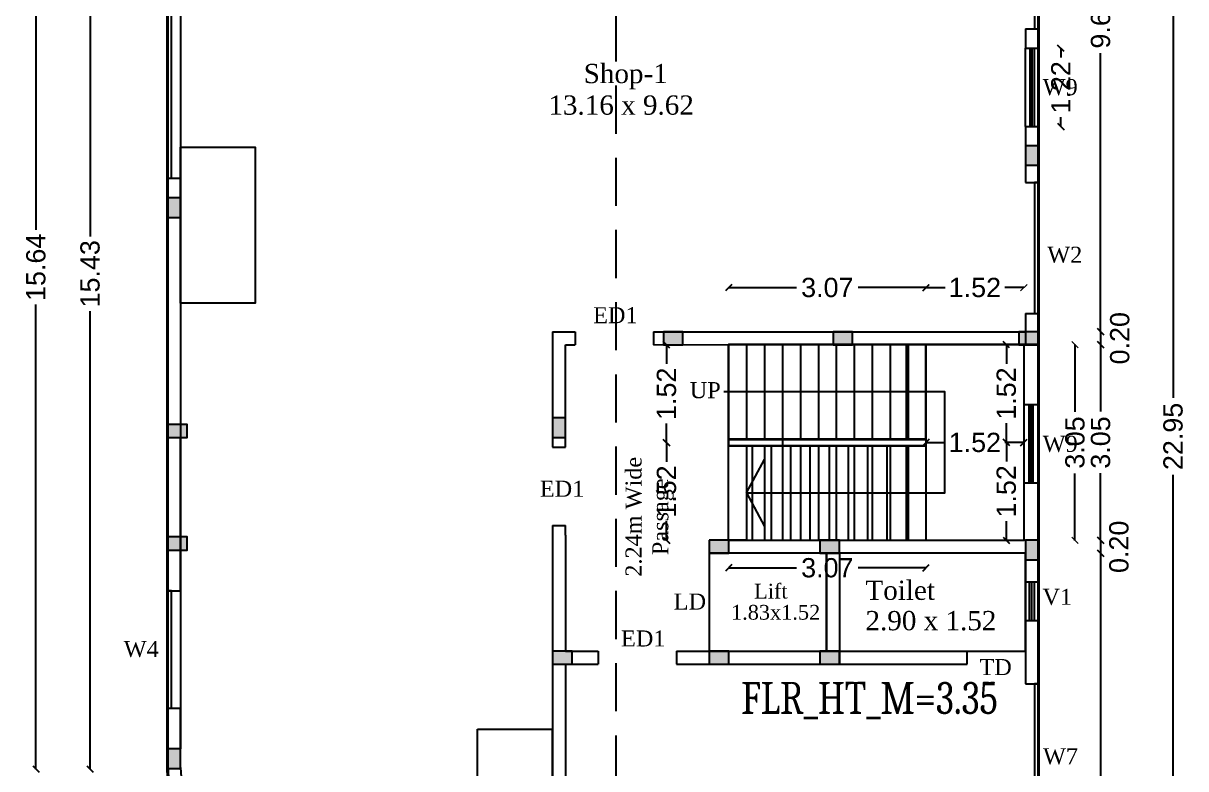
# Model space of a CAD drawing. Header units: metres. Extents: x -5144 to -5005, y 5368 to 5469.
# Drawn here: x -5118.97 to -5100.87, y 5402.79 to 5414.4 of the extents above; entities that cross this region are included whole.
import ezdxf

# ---------------------------------------------------------------- set-up
doc = ezdxf.new("R2010")
doc.units = ezdxf.units.M
doc.header["$MEASUREMENT"] = 0
doc.linetypes.add('DASHED2', pattern=[0.375, 0.25, -0.125])
doc.linetypes.add('HIDDEN', pattern=[0.375, 0.25, -0.125])
for name, color, linetype in [('BLK_1_FLR_0_BLT_UP_AREA', 13, 'Continuous'), ('BLK_1_FLR_0_EXIT_WIDTH_DOOR', 2, 'Continuous'), ('BLK_1_FLR_0_LIFT_1', 30, 'Continuous'), ('BLK_1_FLR_0_SP_WC', 233, 'Continuous'), ('BLK_1_FLR_0_STAIR_1', 1, 'Continuous'), ('BLK_1_FLR_0_STAIR_1_FLIGHT_1', 7, 'Continuous'), ('BLK_1_FLR_0_STAIR_1_FLIGHT_2', 7, 'Continuous'), ('BLK_1_FLR_0_WASH', 55, 'Continuous')]:
    doc.layers.add(name, color=color, linetype=linetype)
doc.layers.add('BLK_1_FLR_0_STAIR_1_LANDING_1', color=7, linetype='Continuous', lineweight=0)
doc.styles.add('simplex-0.8', font='Cambria.ttf', dxfattribs={"width": 0.8})
doc.styles.get("Standard").update_dxf_attribs({"font": 'arial.ttf'})
doc.styles.add('style5', font='times.ttf')
doc.dimstyles.get("Standard").update_dxf_attribs({"dimtxt": 0.3, "dimasz": 0.1, "dimexe": 0.18, "dimexo": 0.0625, "dimgap": 0.09, "dimtad": 0, "dimzin": 0, "dimdsep": 46, "dimtxsty": 'Standard', "dimblk": 'OBLIQUE', "dimcen": 0.09, "dimse1": 1, "dimse2": 1, "dimclrt": 256, "dimadec": 0, "dimazin": 0, "dimtfac": 1, "dimtix": 1, "dimtofl": 0, "dimtmove": 1, "dimatfit": 3, "dimfxl": 0, "dimtolj": 1, "dimtzin": 0, "dimarcsym": 0})

# ---------------------------------------------------------------- blocks, each defined once
blk = doc.blocks.new('_OBLIQUE')
at = {"color": 0, "linetype": 'ByBlock'}
blk.add_line((-0.5, -0.5), (0.5, 0.5), dxfattribs=at)
blk = doc.blocks.new('*D11')
at = {"layer": 'BLK_1_FLR_0_STAIR_1_FLIGHT_1', "color": 0, "lineweight": -2}
for p, q in [((-5107.985, 5410.284), (-5106.928, 5410.284)), ((-5104.912, 5410.284), (-5105.969, 5410.284))]:
    blk.add_line(p, q, dxfattribs=at)
at = {"layer": 'Defpoints', "color": 0}
for p in [(-5104.912, 5410.284), (-5107.985, 5409.1), (-5104.912, 5409.1)]:
    blk.add_point(p, dxfattribs=at)
at = {"layer": 'BLK_1_FLR_0_STAIR_1_FLIGHT_1', "color": 0, "lineweight": -2, "xscale": 0.1, "yscale": 0.1, "zscale": 0.1, "rotation": 180}
blk.add_blockref('_OBLIQUE', (-5107.985, 5410.284), dxfattribs=at)
at = {"layer": 'BLK_1_FLR_0_STAIR_1_FLIGHT_1', "color": 0, "lineweight": -2, "xscale": 0.1, "yscale": 0.1, "zscale": 0.1}
blk.add_blockref('_OBLIQUE', (-5104.912, 5410.284), dxfattribs=at)
at = {"layer": 'BLK_1_FLR_0_STAIR_1_FLIGHT_1', "color": 1, "insert": (-5106.448, 5410.284), "char_height": 0.3, "attachment_point": 5}
blk.add_mtext('\\A1;3.07', dxfattribs=at)
blk = doc.blocks.new('*D12')
at = {"layer": 'BLK_1_FLR_0_STAIR_1_FLIGHT_2', "color": 0, "lineweight": -2}
for p, q in [((-5107.985, 5405.917), (-5106.928, 5405.917)), ((-5104.912, 5405.917), (-5105.969, 5405.917))]:
    blk.add_line(p, q, dxfattribs=at)
at = {"layer": 'Defpoints', "color": 0}
for p in [(-5107.985, 5406.909), (-5104.912, 5406.909), (-5104.912, 5405.917)]:
    blk.add_point(p, dxfattribs=at)
at = {"layer": 'BLK_1_FLR_0_STAIR_1_FLIGHT_2', "color": 0, "lineweight": -2, "xscale": 0.1, "yscale": 0.1, "zscale": 0.1, "rotation": 180}
blk.add_blockref('_OBLIQUE', (-5107.985, 5405.917), dxfattribs=at)
at = {"layer": 'BLK_1_FLR_0_STAIR_1_FLIGHT_2', "color": 0, "lineweight": -2, "xscale": 0.1, "yscale": 0.1, "zscale": 0.1}
blk.add_blockref('_OBLIQUE', (-5104.912, 5405.917), dxfattribs=at)
at = {"layer": 'BLK_1_FLR_0_STAIR_1_FLIGHT_2', "color": 1, "insert": (-5106.448, 5405.917), "char_height": 0.3, "attachment_point": 5}
blk.add_mtext('\\A1;3.07', dxfattribs=at)
blk = doc.blocks.new('*D15')
at = {"layer": 'BLK_1_FLR_0_STAIR_1_FLIGHT_1', "color": 0, "lineweight": -2}
for p, q in [((-5108.952, 5409.392), (-5108.952, 5409.094)), ((-5108.952, 5407.868), (-5108.952, 5408.166))]:
    blk.add_line(p, q, dxfattribs=at)
at = {"layer": 'Defpoints', "color": 0}
for p in [(-5108.952, 5409.392), (-5107.985, 5409.392), (-5107.985, 5407.868)]:
    blk.add_point(p, dxfattribs=at)
at = {"layer": 'BLK_1_FLR_0_STAIR_1_FLIGHT_1', "color": 0, "lineweight": -2, "xscale": 0.1, "yscale": 0.1, "zscale": 0.1}
for p, rotation in [((-5108.952, 5409.392), 90), ((-5108.952, 5407.868), 270)]:
    blk.add_blockref('_OBLIQUE', p, dxfattribs=dict(at, rotation=rotation))
at = {"layer": 'BLK_1_FLR_0_STAIR_1_FLIGHT_1', "color": 2, "insert": (-5108.952, 5408.63), "char_height": 0.3, "attachment_point": 5, "rotation": 90}
blk.add_mtext('\\A1;1.52', dxfattribs=at)
blk = doc.blocks.new('*D16')
at = {"layer": 'BLK_1_FLR_0_STAIR_1_FLIGHT_2', "color": 0, "lineweight": -2}
for p, q in [((-5108.952, 5407.868), (-5108.952, 5407.57)), ((-5108.952, 5406.344), (-5108.952, 5406.642))]:
    blk.add_line(p, q, dxfattribs=at)
at = {"layer": 'Defpoints', "color": 0}
for p in [(-5107.985, 5407.868), (-5108.952, 5406.344), (-5107.706, 5406.344)]:
    blk.add_point(p, dxfattribs=at)
at = {"layer": 'BLK_1_FLR_0_STAIR_1_FLIGHT_2', "color": 0, "lineweight": -2, "xscale": 0.1, "yscale": 0.1, "zscale": 0.1}
for p, rotation in [((-5108.952, 5407.868), 90), ((-5108.952, 5406.344), 270)]:
    blk.add_blockref('_OBLIQUE', p, dxfattribs=dict(at, rotation=rotation))
at = {"layer": 'BLK_1_FLR_0_STAIR_1_FLIGHT_2', "color": 2, "insert": (-5108.952, 5407.106), "char_height": 0.3, "attachment_point": 5, "rotation": 90}
blk.add_mtext('\\A1;1.52', dxfattribs=at)
blk = doc.blocks.new('*D19')
at = {"layer": 'BLK_1_FLR_0_STAIR_1_LANDING_1', "color": 0, "lineweight": -2}
for p, q in [((-5102.591, 5409.395), (-5102.591, 5408.35)), ((-5102.591, 5406.344), (-5102.591, 5407.389))]:
    blk.add_line(p, q, dxfattribs=at)
at = {"layer": 'Defpoints', "color": 0}
for p in [(-5104.239, 5409.395), (-5103.526, 5406.344), (-5102.591, 5406.344)]:
    blk.add_point(p, dxfattribs=at)
at = {"layer": 'BLK_1_FLR_0_STAIR_1_LANDING_1', "color": 0, "lineweight": -2, "xscale": 0.1, "yscale": 0.1, "zscale": 0.1}
for p, rotation in [((-5102.591, 5409.395), 90), ((-5102.591, 5406.344), 270)]:
    blk.add_blockref('_OBLIQUE', p, dxfattribs=dict(at, rotation=rotation))
at = {"layer": 'BLK_1_FLR_0_STAIR_1_LANDING_1', "color": 1, "insert": (-5102.591, 5407.87), "char_height": 0.3, "attachment_point": 5, "rotation": 90}
blk.add_mtext('\\A1;3.05', dxfattribs=at)
blk = doc.blocks.new('*D21')
at = {"layer": 'BLK_1_FLR_0_STAIR_1_LANDING_1', "color": 0, "lineweight": -2}
for p, q in [((-5104.912, 5410.284), (-5104.614, 5410.284)), ((-5103.388, 5410.284), (-5103.686, 5410.284))]:
    blk.add_line(p, q, dxfattribs=at)
at = {"layer": 'Defpoints', "color": 0}
for p in [(-5103.388, 5410.284), (-5104.912, 5409.392), (-5103.388, 5409.392)]:
    blk.add_point(p, dxfattribs=at)
at = {"layer": 'BLK_1_FLR_0_STAIR_1_LANDING_1', "color": 0, "lineweight": -2, "xscale": 0.1, "yscale": 0.1, "zscale": 0.1, "rotation": 180}
blk.add_blockref('_OBLIQUE', (-5104.912, 5410.284), dxfattribs=at)
at = {"layer": 'BLK_1_FLR_0_STAIR_1_LANDING_1', "color": 0, "lineweight": -2, "xscale": 0.1, "yscale": 0.1, "zscale": 0.1}
blk.add_blockref('_OBLIQUE', (-5103.388, 5410.284), dxfattribs=at)
at = {"layer": 'BLK_1_FLR_0_STAIR_1_LANDING_1', "color": 2, "insert": (-5104.15, 5410.284), "char_height": 0.3, "attachment_point": 5}
blk.add_mtext('\\A1;1.52', dxfattribs=at)
blk = doc.blocks.new('*D76')
at = {"color": 0, "lineweight": -2}
for p, q in [((-5103.66, 5409.395), (-5103.66, 5409.097)), ((-5103.66, 5407.871), (-5103.66, 5408.169))]:
    blk.add_line(p, q, dxfattribs=at)
at = {"layer": 'Defpoints', "color": 0}
for p in [(-5104.886, 5409.395), (-5104.886, 5407.871), (-5103.66, 5407.871)]:
    blk.add_point(p, dxfattribs=at)
at = {"color": 0, "lineweight": -2, "xscale": 0.1, "yscale": 0.1, "zscale": 0.1}
for p, rotation in [((-5103.66, 5409.395), 90), ((-5103.66, 5407.871), 270)]:
    blk.add_blockref('_OBLIQUE', p, dxfattribs=dict(at, rotation=rotation))
at = {"insert": (-5103.66, 5408.633), "char_height": 0.3, "attachment_point": 5, "rotation": 90}
blk.add_mtext('\\A1;1.52', dxfattribs=at)
blk = doc.blocks.new('*D77')
at = {"color": 0, "lineweight": -2}
for p, q in [((-5103.66, 5407.871), (-5103.66, 5407.573)), ((-5103.66, 5406.347), (-5103.66, 5406.645))]:
    blk.add_line(p, q, dxfattribs=at)
at = {"layer": 'Defpoints', "color": 0}
for p in [(-5104.886, 5407.871), (-5104.886, 5406.347), (-5103.66, 5406.347)]:
    blk.add_point(p, dxfattribs=at)
at = {"color": 0, "lineweight": -2, "xscale": 0.1, "yscale": 0.1, "zscale": 0.1}
for p, rotation in [((-5103.66, 5407.871), 90), ((-5103.66, 5406.347), 270)]:
    blk.add_blockref('_OBLIQUE', p, dxfattribs=dict(at, rotation=rotation))
at = {"insert": (-5103.66, 5407.109), "char_height": 0.3, "attachment_point": 5, "rotation": 90}
blk.add_mtext('\\A1;1.52', dxfattribs=at)
blk = doc.blocks.new('*D78')
at = {"color": 0, "lineweight": -2}
for p, q in [((-5104.912, 5407.87), (-5104.614, 5407.87)), ((-5103.388, 5407.87), (-5103.686, 5407.87))]:
    blk.add_line(p, q, dxfattribs=at)
at = {"layer": 'Defpoints', "color": 0}
for p in [(-5104.912, 5408.095), (-5103.388, 5408.095), (-5103.388, 5407.87)]:
    blk.add_point(p, dxfattribs=at)
at = {"color": 0, "lineweight": -2, "xscale": 0.1, "yscale": 0.1, "zscale": 0.1, "rotation": 180}
blk.add_blockref('_OBLIQUE', (-5104.912, 5407.87), dxfattribs=at)
at = {"color": 0, "lineweight": -2, "xscale": 0.1, "yscale": 0.1, "zscale": 0.1}
blk.add_blockref('_OBLIQUE', (-5103.388, 5407.87), dxfattribs=at)
at = {"insert": (-5104.15, 5407.87), "char_height": 0.3, "attachment_point": 5}
blk.add_mtext('\\A1;1.52', dxfattribs=at)
blk = doc.blocks.new('*D159')
at = {"color": 0, "lineweight": -2}
for p, q in [((-5117.929, 5418.216), (-5117.929, 5411.081)), ((-5117.929, 5402.782), (-5117.929, 5409.917))]:
    blk.add_line(p, q, dxfattribs=at)
at = {"layer": 'Defpoints', "color": 0}
for p in [(-5116.723, 5418.216), (-5117.929, 5402.782), (-5116.723, 5402.782)]:
    blk.add_point(p, dxfattribs=at)
at = {"color": 0, "lineweight": -2, "xscale": 0.1, "yscale": 0.1, "zscale": 0.1}
for p, rotation in [((-5117.929, 5418.216), 90), ((-5117.929, 5402.782), 270)]:
    blk.add_blockref('_OBLIQUE', p, dxfattribs=dict(at, rotation=rotation))
at = {"insert": (-5117.929, 5410.499), "char_height": 0.3, "attachment_point": 5, "rotation": 90}
blk.add_mtext('\\A1;15.43', dxfattribs=at)
blk = doc.blocks.new('*D160')
at = {"color": 0, "lineweight": -2}
for p, q in [((-5118.773, 5418.419), (-5118.773, 5411.182)), ((-5118.773, 5402.782), (-5118.773, 5410.019))]:
    blk.add_line(p, q, dxfattribs=at)
at = {"layer": 'Defpoints', "color": 0}
for p in [(-5118.773, 5418.419), (-5116.723, 5418.419), (-5116.723, 5402.782)]:
    blk.add_point(p, dxfattribs=at)
at = {"color": 0, "lineweight": -2, "xscale": 0.1, "yscale": 0.1, "zscale": 0.1}
for p, rotation in [((-5118.773, 5418.419), 90), ((-5118.773, 5402.782), 270)]:
    blk.add_blockref('_OBLIQUE', p, dxfattribs=dict(at, rotation=rotation))
at = {"insert": (-5118.773, 5410.6), "char_height": 0.3, "attachment_point": 5, "rotation": 90}
blk.add_mtext('\\A1;15.64', dxfattribs=at)
blk = doc.blocks.new('*D169')
at = {"color": 0, "lineweight": -2}
for p, q in [((-5102.192, 5419.235), (-5102.192, 5414.895)), ((-5102.192, 5409.597), (-5102.192, 5413.937))]:
    blk.add_line(p, q, dxfattribs=at)
at = {"layer": 'Defpoints', "color": 0}
for p in [(-5103.159, 5419.235), (-5104.653, 5409.597), (-5102.192, 5409.597)]:
    blk.add_point(p, dxfattribs=at)
at = {"color": 0, "lineweight": -2, "xscale": 0.1, "yscale": 0.1, "zscale": 0.1}
for p, rotation in [((-5102.192, 5419.235), 90), ((-5102.192, 5409.597), 270)]:
    blk.add_blockref('_OBLIQUE', p, dxfattribs=dict(at, rotation=rotation))
at = {"insert": (-5102.192, 5414.416), "char_height": 0.3, "attachment_point": 5, "rotation": 90}
blk.add_mtext('\\A1;9.64', dxfattribs=at)
blk = doc.blocks.new('*D170')
at = {"color": 0, "lineweight": -2}
blk.add_line((-5102.192, 5409.597), (-5102.192, 5409.394), dxfattribs=at)
at = {"layer": 'Defpoints', "color": 0}
for p in [(-5104.653, 5409.597), (-5104.607, 5409.394), (-5102.192, 5409.394)]:
    blk.add_point(p, dxfattribs=at)
at = {"color": 0, "lineweight": -2, "xscale": 0.1, "yscale": 0.1, "zscale": 0.1}
for p, rotation in [((-5102.192, 5409.597), 90), ((-5102.192, 5409.394), 270)]:
    blk.add_blockref('_OBLIQUE', p, dxfattribs=dict(at, rotation=rotation))
at = {"insert": (-5101.893, 5409.495), "char_height": 0.3, "attachment_point": 5, "rotation": 90}
blk.add_mtext('\\A1;0.20', dxfattribs=at)
blk = doc.blocks.new('*D171')
at = {"color": 0, "lineweight": -2}
for p, q in [((-5102.192, 5409.394), (-5102.192, 5408.351)), ((-5102.192, 5406.347), (-5102.192, 5407.39))]:
    blk.add_line(p, q, dxfattribs=at)
at = {"layer": 'Defpoints', "color": 0}
for p in [(-5104.607, 5409.394), (-5104.018, 5406.347), (-5102.192, 5406.347)]:
    blk.add_point(p, dxfattribs=at)
at = {"color": 0, "lineweight": -2, "xscale": 0.1, "yscale": 0.1, "zscale": 0.1}
for p, rotation in [((-5102.192, 5409.394), 90), ((-5102.192, 5406.347), 270)]:
    blk.add_blockref('_OBLIQUE', p, dxfattribs=dict(at, rotation=rotation))
at = {"insert": (-5102.192, 5407.87), "char_height": 0.3, "attachment_point": 5, "rotation": 90}
blk.add_mtext('\\A1;3.05', dxfattribs=at)
blk = doc.blocks.new('*D172')
at = {"color": 0, "lineweight": -2}
blk.add_line((-5102.192, 5406.347), (-5102.192, 5406.144), dxfattribs=at)
at = {"layer": 'Defpoints', "color": 0}
for p in [(-5104.018, 5406.347), (-5103.933, 5406.144), (-5102.192, 5406.144)]:
    blk.add_point(p, dxfattribs=at)
at = {"color": 0, "lineweight": -2, "xscale": 0.1, "yscale": 0.1, "zscale": 0.1}
for p, rotation in [((-5102.192, 5406.347), 90), ((-5102.192, 5406.144), 270)]:
    blk.add_blockref('_OBLIQUE', p, dxfattribs=dict(at, rotation=rotation))
at = {"insert": (-5101.906, 5406.245), "char_height": 0.3, "attachment_point": 5, "rotation": 90}
blk.add_mtext('\\A1;0.20', dxfattribs=at)
blk = doc.blocks.new('*D153')
at = {"color": 0, "lineweight": -2}
for p, q in [((-5102.192, 5406.144), (-5102.192, 5401.9)), ((-5102.192, 5396.696), (-5102.192, 5400.939))]:
    blk.add_line(p, q, dxfattribs=at)
at = {"layer": 'Defpoints', "color": 0}
for p in [(-5103.362, 5406.144), (-5103.464, 5396.696), (-5102.192, 5396.696)]:
    blk.add_point(p, dxfattribs=at)
at = {"color": 0, "lineweight": -2, "xscale": 0.1, "yscale": 0.1, "zscale": 0.1}
for p, rotation in [((-5102.192, 5406.144), 90), ((-5102.192, 5396.696), 270)]:
    blk.add_blockref('_OBLIQUE', p, dxfattribs=dict(at, rotation=rotation))
at = {"insert": (-5102.192, 5401.42), "char_height": 0.3, "attachment_point": 5, "rotation": 90}
blk.add_mtext('\\A1;9.45', dxfattribs=at)
blk = doc.blocks.new('*D155')
at = {"color": 0, "lineweight": -2}
for p, q in [((-5101.063, 5419.438), (-5101.063, 5408.565)), ((-5101.063, 5396.493), (-5101.063, 5407.365))]:
    blk.add_line(p, q, dxfattribs=at)
at = {"layer": 'Defpoints', "color": 0}
for p in [(-5103.159, 5419.438), (-5101.063, 5419.438), (-5103.435, 5396.493)]:
    blk.add_point(p, dxfattribs=at)
at = {"color": 0, "lineweight": -2, "xscale": 0.1, "yscale": 0.1, "zscale": 0.1}
for p, rotation in [((-5101.063, 5419.438), 90), ((-5101.063, 5396.493), 270)]:
    blk.add_blockref('_OBLIQUE', p, dxfattribs=dict(at, rotation=rotation))
at = {"insert": (-5101.063, 5407.965), "char_height": 0.3, "attachment_point": 5, "rotation": 90}
blk.add_mtext('\\A1;22.95', dxfattribs=at)
blk = doc.blocks.new('*D194')
at = {"layer": 'BLK_1_FLR_0_EXIT_WIDTH_DOOR', "color": 0, "lineweight": -2, "ltscale": 0.1}
for p, q in [((-5102.812, 5414.013), (-5102.812, 5413.868)), ((-5102.812, 5412.794), (-5102.812, 5412.94))]:
    blk.add_line(p, q, dxfattribs=at)
at = {"layer": 'Defpoints', "color": 0, "ltscale": 0.1}
for p in [(-5103.159, 5414.013), (-5103.159, 5412.794), (-5102.812, 5412.794)]:
    blk.add_point(p, dxfattribs=at)
at = {"layer": 'BLK_1_FLR_0_EXIT_WIDTH_DOOR', "color": 0, "lineweight": -2, "ltscale": 0.1, "xscale": 0.1, "yscale": 0.1, "zscale": 0.1}
for p, rotation in [((-5102.812, 5414.013), 90), ((-5102.812, 5412.794), 270)]:
    blk.add_blockref('_OBLIQUE', p, dxfattribs=dict(at, rotation=rotation))
at = {"layer": 'BLK_1_FLR_0_EXIT_WIDTH_DOOR', "ltscale": 0.1, "insert": (-5102.812, 5413.404), "char_height": 0.3, "attachment_point": 5, "rotation": 90}
blk.add_mtext('\\A1;1.22', dxfattribs=at)

msp = doc.modelspace()

# ---------------------------------------------------------------- hatches: boundary and pattern name
at = {"linetype": 'Continuous'}
h = msp.add_hatch(color=256, dxfattribs=at)
h.dxf.hatch_style = 1
h.paths.add_polyline_path([(-5103.261, 5412.494), (-5103.362, 5412.494), (-5103.362, 5412.189), (-5103.242, 5412.189)])
h.paths.add_polyline_path([(-5103.159, 5412.494), (-5103.261, 5412.494), (-5103.242, 5412.189), (-5103.159, 5412.189)])
h = msp.add_hatch(color=256, dxfattribs=at)
h.dxf.hatch_style = 1
h.paths.add_polyline_path([(-5116.622, 5411.682), (-5116.723, 5411.682), (-5116.723, 5411.377), (-5116.603, 5411.377)])
h.paths.add_polyline_path([(-5116.519, 5411.682), (-5116.622, 5411.682), (-5116.603, 5411.377), (-5116.519, 5411.377)])
h = msp.add_hatch(color=256, dxfattribs=at)
h.dxf.hatch_style = 1
h.paths.add_polyline_path([(-5108.696, 5409.496), (-5108.696, 5409.597), (-5109.001, 5409.597), (-5109.001, 5409.477)])
h.paths.add_polyline_path([(-5108.696, 5409.394), (-5108.696, 5409.496), (-5109.001, 5409.477), (-5109.001, 5409.394)])
h = msp.add_hatch(color=256, dxfattribs=at)
h.dxf.hatch_style = 1
h.paths.add_polyline_path([(-5106.055, 5409.496), (-5106.055, 5409.597), (-5106.359, 5409.597), (-5106.359, 5409.477)])
h.paths.add_polyline_path([(-5106.055, 5409.394), (-5106.055, 5409.496), (-5106.359, 5409.477), (-5106.359, 5409.394)])
h = msp.add_hatch(color=256, dxfattribs=at)
h.dxf.hatch_style = 1
h.paths.add_polyline_path([(-5103.159, 5409.496), (-5103.159, 5409.597), (-5103.464, 5409.597), (-5103.464, 5409.477)])
h.paths.add_polyline_path([(-5103.159, 5409.394), (-5103.159, 5409.496), (-5103.464, 5409.477), (-5103.464, 5409.394)])
h = msp.add_hatch(color=256, dxfattribs=at)
h.dxf.hatch_style = 1
h.paths.add_polyline_path([(-5110.627, 5408.253), (-5110.728, 5408.253), (-5110.728, 5407.948), (-5110.608, 5407.948)])
h.paths.add_polyline_path([(-5110.525, 5408.253), (-5110.627, 5408.253), (-5110.608, 5407.948), (-5110.525, 5407.948)])
h = msp.add_hatch(color=256, dxfattribs=at)
h.dxf.hatch_style = 1
h.paths.add_polyline_path([(-5116.418, 5408.05), (-5116.418, 5408.151), (-5116.723, 5408.151), (-5116.723, 5408.031)])
h.paths.add_polyline_path([(-5116.418, 5407.948), (-5116.418, 5408.05), (-5116.723, 5408.031), (-5116.723, 5407.948)])
h = msp.add_hatch(color=256, dxfattribs=at)
h.dxf.hatch_style = 1
h.paths.add_polyline_path([(-5116.418, 5406.298), (-5116.418, 5406.399), (-5116.723, 5406.399), (-5116.723, 5406.279)])
h.paths.add_polyline_path([(-5116.418, 5406.195), (-5116.418, 5406.298), (-5116.723, 5406.279), (-5116.723, 5406.195)])
h = msp.add_hatch(color=256, dxfattribs=at)
h.dxf.hatch_style = 1
h.paths.add_polyline_path([(-5107.984, 5406.246), (-5107.984, 5406.347), (-5108.289, 5406.347), (-5108.289, 5406.227)])
h.paths.add_polyline_path([(-5107.984, 5406.144), (-5107.984, 5406.246), (-5108.289, 5406.227), (-5108.289, 5406.144)])
h = msp.add_hatch(color=256, dxfattribs=at)
h.dxf.hatch_style = 1
h.paths.add_polyline_path([(-5106.258, 5406.246), (-5106.258, 5406.347), (-5106.563, 5406.347), (-5106.563, 5406.227)])
h.paths.add_polyline_path([(-5106.258, 5406.144), (-5106.258, 5406.246), (-5106.563, 5406.227), (-5106.563, 5406.144)])
h = msp.add_hatch(color=256, dxfattribs=at)
h.dxf.hatch_style = 1
h.paths.add_polyline_path([(-5103.261, 5406.347), (-5103.362, 5406.347), (-5103.362, 5406.042), (-5103.242, 5406.042)])
h.paths.add_polyline_path([(-5103.159, 5406.347), (-5103.261, 5406.347), (-5103.242, 5406.042), (-5103.159, 5406.042)])
h = msp.add_hatch(color=256, dxfattribs=at)
h.dxf.hatch_style = 1
h.paths.add_polyline_path([(-5110.728, 5404.62), (-5110.728, 5404.417), (-5110.423, 5404.417), (-5110.423, 5404.62)])
h = msp.add_hatch(color=256, dxfattribs=at)
h.dxf.hatch_style = 1
h.paths.add_polyline_path([(-5107.984, 5404.519), (-5107.984, 5404.62), (-5108.289, 5404.62), (-5108.289, 5404.5)])
h.paths.add_polyline_path([(-5107.984, 5404.416), (-5107.984, 5404.519), (-5108.289, 5404.5), (-5108.289, 5404.416)])
h = msp.add_hatch(color=256, dxfattribs=at)
h.dxf.hatch_style = 1
h.paths.add_polyline_path([(-5106.258, 5404.519), (-5106.258, 5404.62), (-5106.563, 5404.62), (-5106.563, 5404.5)])
h.paths.add_polyline_path([(-5106.258, 5404.416), (-5106.258, 5404.519), (-5106.563, 5404.5), (-5106.563, 5404.416)])
h = msp.add_hatch(color=256, dxfattribs=at)
h.dxf.hatch_style = 1
h.paths.add_polyline_path([(-5116.62, 5402.792), (-5116.519, 5402.792), (-5116.519, 5403.097), (-5116.639, 5403.097)])
h.paths.add_polyline_path([(-5116.723, 5402.792), (-5116.62, 5402.792), (-5116.639, 5403.097), (-5116.723, 5403.097)])

# ---------------------------------------------------------------- linework, layer by layer
for p, q in [((-5116.519, 5418.216), (-5116.519, 5403.097)), ((-5103.362, 5414.314), (-5103.362, 5414.013)), ((-5103.362, 5414.314), (-5103.159, 5414.314)), ((-5103.159, 5414.314), (-5103.159, 5414.013)), ((-5103.362, 5414.013), (-5103.159, 5414.013)), ((-5103.362, 5412.794), (-5103.362, 5414.013)), ((-5103.293, 5414.013), (-5103.293, 5412.794)), ((-5103.261, 5414.013), (-5103.261, 5412.794)), ((-5103.228, 5414.013), (-5103.228, 5412.794)), ((-5103.362, 5412.794), (-5103.362, 5411.919)), ((-5103.362, 5412.794), (-5103.159, 5412.794)), ((-5103.159, 5412.794), (-5103.159, 5411.919)), ((-5116.723, 5411.987), (-5116.723, 5407.973)), ((-5116.723, 5411.987), (-5116.519, 5411.987)), ((-5116.519, 5411.987), (-5116.519, 5409.597)), ((-5103.362, 5411.919), (-5103.159, 5411.919)), ((-5103.362, 5409.881), (-5103.362, 5409.394)), ((-5103.362, 5409.881), (-5103.159, 5409.881)), ((-5103.159, 5409.881), (-5103.159, 5409.394)), ((-5110.728, 5409.597), (-5110.728, 5407.796)), ((-5110.728, 5409.597), (-5110.373, 5409.597)), ((-5110.373, 5409.597), (-5110.373, 5409.394)), ((-5109.153, 5409.597), (-5103.362, 5409.597)), ((-5109.153, 5409.597), (-5109.153, 5409.394)), ((-5116.519, 5409.394), (-5116.519, 5408.177)), ((-5110.525, 5407.796), (-5110.525, 5409.394)), ((-5110.525, 5409.394), (-5110.373, 5409.394)), ((-5103.184, 5409.395), (-5107.985, 5409.395)), ((-5107.985, 5409.395), (-5107.985, 5407.82)), ((-5107.985, 5409.392), (-5107.985, 5407.818)), ((-5107.985, 5409.392), (-5107.985, 5407.919)), ((-5107.706, 5409.395), (-5107.706, 5407.922)), ((-5107.706, 5409.392), (-5107.706, 5407.919)), ((-5107.426, 5409.395), (-5107.426, 5407.922)), ((-5107.426, 5409.392), (-5107.426, 5407.919)), ((-5107.147, 5409.395), (-5107.147, 5407.922)), ((-5107.147, 5409.392), (-5107.147, 5407.919)), ((-5106.867, 5409.395), (-5106.867, 5407.922)), ((-5106.867, 5409.392), (-5106.867, 5407.919)), ((-5106.588, 5409.395), (-5106.588, 5407.922)), ((-5106.588, 5409.392), (-5106.588, 5407.919)), ((-5106.309, 5409.395), (-5106.309, 5407.922)), ((-5106.309, 5409.392), (-5106.309, 5407.919)), ((-5106.029, 5409.395), (-5106.029, 5407.922)), ((-5106.029, 5409.392), (-5106.029, 5407.919)), ((-5105.75, 5409.395), (-5105.75, 5407.922)), ((-5105.75, 5409.392), (-5105.75, 5407.919)), ((-5105.47, 5409.395), (-5105.47, 5407.922)), ((-5105.47, 5409.392), (-5105.47, 5407.919)), ((-5105.191, 5409.395), (-5105.191, 5407.922)), ((-5105.191, 5409.392), (-5105.191, 5407.919)), ((-5104.912, 5409.395), (-5104.912, 5407.922)), ((-5104.912, 5409.392), (-5104.912, 5407.919)), ((-5103.388, 5409.395), (-5103.388, 5406.347)), ((-5103.388, 5409.392), (-5103.388, 5406.344)), ((-5103.159, 5409.395), (-5103.159, 5406.347)), ((-5116.723, 5407.973), (-5116.723, 5405.56)), ((-5116.519, 5405.56), (-5116.519, 5407.948)), ((-5104.912, 5407.922), (-5107.985, 5407.922)), ((-5107.147, 5407.922), (-5107.147, 5407.82)), ((-5107.147, 5407.919), (-5107.147, 5407.818)), ((-5106.867, 5407.922), (-5106.867, 5407.922)), ((-5106.867, 5407.92), (-5106.867, 5407.919)), ((-5104.912, 5407.922), (-5104.912, 5407.82)), ((-5104.912, 5407.919), (-5104.912, 5407.818)), ((-5110.728, 5407.796), (-5110.525, 5407.796)), ((-5104.912, 5407.818), (-5107.985, 5407.818)), ((-5105.47, 5407.82), (-5105.47, 5406.347)), ((-5105.47, 5407.818), (-5105.47, 5406.345)), ((-5110.728, 5406.576), (-5110.728, 5396.696)), ((-5110.728, 5406.576), (-5110.525, 5406.576)), ((-5110.525, 5406.424), (-5110.525, 5406.576)), ((-5110.525, 5406.424), (-5110.525, 5405.891)), ((-5116.723, 5406.195), (-5116.723, 5406.348)), ((-5108.289, 5406.347), (-5108.289, 5406.144)), ((-5103.388, 5406.344), (-5107.706, 5406.344)), ((-5107.147, 5406.347), (-5107.147, 5406.347)), ((-5104.912, 5406.347), (-5104.912, 5406.347)), ((-5103.362, 5406.347), (-5103.362, 5404.11)), ((-5103.159, 5406.347), (-5103.159, 5404.11)), ((-5103.362, 5406.144), (-5108.289, 5406.144)), ((-5106.461, 5406.144), (-5106.461, 5404.62)), ((-5110.525, 5405.89), (-5110.525, 5404.62)), ((-5103.362, 5405.7), (-5103.159, 5405.7)), ((-5116.723, 5405.56), (-5116.519, 5405.56)), ((-5103.159, 5405.091), (-5103.362, 5405.091)), ((-5110.525, 5404.62), (-5110.017, 5404.62)), ((-5110.017, 5404.62), (-5110.017, 5404.415)), ((-5108.798, 5404.62), (-5106.258, 5404.62)), ((-5108.798, 5404.62), (-5108.798, 5404.415)), ((-5106.258, 5404.62), (-5103.362, 5404.62)), ((-5104.272, 5404.415), (-5104.272, 5404.62)), ((-5110.525, 5404.415), (-5110.525, 5396.696)), ((-5110.525, 5404.415), (-5110.017, 5404.415)), ((-5108.798, 5404.415), (-5106.258, 5404.415)), ((-5106.258, 5404.415), (-5104.272, 5404.415)), ((-5103.362, 5404.11), (-5103.159, 5404.11)), ((-5116.723, 5403.732), (-5116.723, 5402.792)), ((-5116.723, 5403.732), (-5116.519, 5403.732)), ((-5116.519, 5402.934), (-5116.519, 5403.732))]:
    msp.add_line(p, q, dxfattribs=at)
for p, q in [((-5109.153, 5409.394), (-5107.985, 5409.395)), ((-5103.388, 5408.46), (-5103.159, 5408.46)), ((-5103.303, 5407.24), (-5103.303, 5408.46)), ((-5103.273, 5407.24), (-5103.273, 5408.46)), ((-5103.243, 5407.24), (-5103.243, 5408.46)), ((-5103.388, 5407.24), (-5103.159, 5407.24)), ((-5106.258, 5406.144), (-5106.258, 5404.415)), ((-5103.305, 5405.7), (-5103.305, 5405.091)), ((-5103.266, 5405.7), (-5103.266, 5405.091)), ((-5103.228, 5405.7), (-5103.228, 5405.091))]:
    msp.add_line(p, q)
at = {"linetype": 'DASHED2', "ltscale": 6}
for p, q in [((-5107.706, 5407.82), (-5107.706, 5406.347)), ((-5107.706, 5407.818), (-5107.706, 5406.344)), ((-5107.426, 5407.82), (-5107.426, 5406.347)), ((-5107.426, 5407.818), (-5107.426, 5406.344)), ((-5107.147, 5407.82), (-5107.147, 5406.347)), ((-5107.147, 5407.818), (-5107.147, 5406.344)), ((-5106.867, 5407.82), (-5106.867, 5406.347)), ((-5106.867, 5407.818), (-5106.867, 5406.344)), ((-5106.588, 5407.82), (-5106.588, 5406.347)), ((-5106.588, 5407.818), (-5106.588, 5406.345)), ((-5106.309, 5407.82), (-5106.309, 5406.347)), ((-5106.309, 5407.818), (-5106.309, 5406.345)), ((-5106.029, 5407.82), (-5106.029, 5406.347)), ((-5106.029, 5407.818), (-5106.029, 5406.345)), ((-5105.75, 5407.82), (-5105.75, 5406.347)), ((-5105.75, 5407.818), (-5105.75, 5406.345)), ((-5105.191, 5407.82), (-5105.191, 5406.347)), ((-5105.191, 5407.818), (-5105.191, 5406.345)), ((-5104.912, 5407.82), (-5104.912, 5406.347)), ((-5104.912, 5407.818), (-5104.912, 5406.345)), ((-5107.706, 5406.347), (-5108.289, 5406.347))]:
    msp.add_line(p, q, dxfattribs=at)
at = {"ltscale": 2.5}
msp.add_line((-5116.519, 5402.807), (-5116.112, 5396.493), dxfattribs=at)
at = {"linetype": 'HIDDEN', "ltscale": 3}
msp.add_lwpolyline([(-5109.741, 5421.307), (-5109.741, 5391.883)], dxfattribs=at)
at = {"color": 5, "const_width": 0.05}
msp.add_lwpolyline([(-5116.723, 5418.419), (-5116.723, 5402.792), (-5116.723, 5402.782), (-5116.322, 5396.493), (-5103.159, 5396.492), (-5103.159, 5419.438)], close=True, dxfattribs=at)
at = {"ltscale": 2.5}
msp.add_lwpolyline([(-5103.159, 5396.493), (-5103.159, 5414.314), (-5103.159, 5419.438), (-5116.723, 5418.419), (-5116.723, 5407.973), (-5116.723, 5402.782), (-5116.322, 5396.493), (-5103.159, 5396.493)], dxfattribs=at)
at = {"linetype": 'Continuous'}
for points in [[(-5103.159, 5414.314), (-5103.159, 5418.66), (-5103.221, 5418.66), (-5103.221, 5414.314)], [(-5116.661, 5411.987), (-5116.661, 5417.769), (-5116.723, 5417.769), (-5116.723, 5411.987)], [(-5103.362, 5412.189), (-5103.159, 5412.189), (-5103.159, 5412.494), (-5103.362, 5412.494)], [(-5103.159, 5409.881), (-5103.159, 5411.919), (-5103.221, 5411.919), (-5103.221, 5409.881)], [(-5116.723, 5411.377), (-5116.519, 5411.377), (-5116.519, 5411.682), (-5116.723, 5411.682)], [(-5109.001, 5409.597), (-5109.001, 5409.394), (-5108.696, 5409.394), (-5108.696, 5409.597)], [(-5106.359, 5409.597), (-5106.359, 5409.394), (-5106.055, 5409.394), (-5106.055, 5409.597)], [(-5103.464, 5409.597), (-5103.464, 5409.394), (-5103.159, 5409.394), (-5103.159, 5409.597)], [(-5110.728, 5407.948), (-5110.525, 5407.948), (-5110.525, 5408.253), (-5110.728, 5408.253)], [(-5116.723, 5408.151), (-5116.723, 5407.948), (-5116.418, 5407.948), (-5116.418, 5408.151)], [(-5116.723, 5406.399), (-5116.723, 5406.195), (-5116.418, 5406.195), (-5116.418, 5406.399)], [(-5108.289, 5406.347), (-5108.289, 5406.144), (-5107.984, 5406.144), (-5107.984, 5406.347)], [(-5106.563, 5406.347), (-5106.563, 5406.144), (-5106.258, 5406.144), (-5106.258, 5406.347)], [(-5103.362, 5406.042), (-5103.159, 5406.042), (-5103.159, 5406.347), (-5103.362, 5406.347)], [(-5108.29, 5404.62), (-5106.461, 5404.62), (-5106.461, 5406.144), (-5108.29, 5406.144)], [(-5116.661, 5403.732), (-5116.661, 5405.56), (-5116.723, 5405.56), (-5116.723, 5403.732)], [(-5110.728, 5404.62), (-5110.728, 5404.417), (-5110.423, 5404.417), (-5110.423, 5404.62)], [(-5108.289, 5404.62), (-5108.289, 5404.416), (-5107.984, 5404.416), (-5107.984, 5404.62)], [(-5106.563, 5404.62), (-5106.563, 5404.416), (-5106.258, 5404.416), (-5106.258, 5404.62)], [(-5103.221, 5404.11), (-5103.221, 5401.724), (-5103.159, 5401.724), (-5103.159, 5404.11)], [(-5116.519, 5403.097), (-5116.723, 5403.097), (-5116.723, 5402.792), (-5116.519, 5402.792)]]:
    msp.add_lwpolyline(points, close=True, dxfattribs=at)
for points in [[(-5107.706, 5407.084), (-5104.618, 5407.084), (-5104.618, 5408.658), (-5108.059, 5408.658)], [(-5107.706, 5407.084), (-5107.426, 5407.605)], [(-5107.706, 5407.084), (-5107.426, 5406.562)]]:
    msp.add_lwpolyline(points)
at = {"layer": 'BLK_1_FLR_0_BLT_UP_AREA', "color": 13}
msp.add_lwpolyline([(-5103.159, 5419.438), (-5116.723, 5418.419), (-5116.723, 5402.782), (-5116.723, 5402.782), (-5116.322, 5396.493), (-5103.159, 5396.493)], close=True, dxfattribs=at)
at = {"layer": 'BLK_1_FLR_0_LIFT_1', "color": 30}
msp.add_lwpolyline([(-5108.29, 5404.62), (-5106.461, 5404.62), (-5106.461, 5406.144), (-5108.29, 5406.144)], close=True, dxfattribs=at)
at = {"layer": 'BLK_1_FLR_0_SP_WC', "color": 233}
msp.add_lwpolyline([(-5106.258, 5404.62), (-5103.362, 5404.62), (-5103.362, 5406.144), (-5106.258, 5406.144)], close=True, dxfattribs=at)
at = {"layer": 'BLK_1_FLR_0_STAIR_1'}
msp.add_lwpolyline([(-5107.985, 5409.395), (-5103.388, 5409.395), (-5103.388, 5406.344), (-5107.985, 5406.344)], close=True, dxfattribs=at)
at = {"layer": 'BLK_1_FLR_0_STAIR_1_FLIGHT_1', "color": 7}
for p, q in [((-5107.985, 5409.392), (-5107.985, 5407.919)), ((-5107.706, 5409.392), (-5107.706, 5407.919)), ((-5107.426, 5409.392), (-5107.426, 5407.919)), ((-5107.147, 5409.392), (-5107.147, 5407.919)), ((-5106.867, 5409.392), (-5106.867, 5407.919)), ((-5106.588, 5409.392), (-5106.588, 5407.919)), ((-5106.309, 5409.392), (-5106.309, 5407.919)), ((-5106.029, 5409.392), (-5106.029, 5407.919)), ((-5105.75, 5409.392), (-5105.75, 5407.919)), ((-5105.47, 5409.392), (-5105.47, 5407.919)), ((-5104.912, 5409.392), (-5104.912, 5407.919))]:
    msp.add_line(p, q, dxfattribs=at)
msp.add_lwpolyline([(-5107.985, 5407.919), (-5104.912, 5407.919), (-5104.912, 5409.395), (-5107.985, 5409.395)], close=True, dxfattribs=at)
at = {"layer": 'BLK_1_FLR_0_STAIR_1_FLIGHT_2', "color": 7}
for p, q in [((-5105.221, 5409.393), (-5105.221, 5407.92)), ((-5107.621, 5407.818), (-5107.621, 5406.345)), ((-5107.321, 5407.818), (-5107.321, 5406.345)), ((-5107.021, 5407.818), (-5107.021, 5406.345)), ((-5106.721, 5407.818), (-5106.721, 5406.345)), ((-5106.421, 5407.818), (-5106.421, 5406.345)), ((-5106.121, 5407.818), (-5106.121, 5406.345)), ((-5105.821, 5407.818), (-5105.821, 5406.345)), ((-5105.521, 5407.818), (-5105.521, 5406.345)), ((-5105.221, 5407.818), (-5105.221, 5406.345)), ((-5104.912, 5407.818), (-5104.912, 5406.345))]:
    msp.add_line(p, q, dxfattribs=at)
at = {"layer": 'BLK_1_FLR_0_STAIR_1_FLIGHT_2'}
msp.add_lwpolyline([(-5107.985, 5407.818), (-5104.912, 5407.818), (-5104.912, 5406.344), (-5107.985, 5406.344)], close=True, dxfattribs=at)
at = {"layer": 'BLK_1_FLR_0_STAIR_1_LANDING_1'}
msp.add_lwpolyline([(-5104.912, 5409.395), (-5103.388, 5409.395), (-5103.388, 5406.344), (-5104.912, 5406.344)], close=True, dxfattribs=at)
at = {"layer": 'BLK_1_FLR_0_WASH', "color": 56}
for points in [[(-5116.519, 5412.474), (-5115.359, 5412.474), (-5115.359, 5410.04), (-5116.519, 5410.04)], [(-5111.896, 5403.403), (-5110.735, 5403.403), (-5110.735, 5400.968), (-5111.896, 5400.968)]]:
    msp.add_lwpolyline(points, close=True, dxfattribs=at)

# ---------------------------------------------------------------- texts
at = {"style": 'style5'}
for s, height, p in [('Shop-1', 0.3, (-5110.242, 5413.47)), ('13.16 x 9.62', 0.3, (-5110.792, 5412.978)), ('W2', 0.25, (-5103.023, 5410.671)), ('ED1', 0.25, (-5110.095, 5409.729)), ('ED1', 0.25, (-5110.925, 5407.025)), ('Lift', 0.23, (-5107.587, 5405.439)), ('Toilet', 0.3, (-5105.854, 5405.418)), ('LD', 0.25, (-5108.84, 5405.267)), ('V1', 0.25, (-5103.097, 5405.341)), ('1.83x1.52', 0.23, (-5107.948, 5405.11)), ('2.90 x 1.52', 0.3, (-5105.854, 5404.945)), ('ED1', 0.25, (-5109.661, 5404.692)), ('W4', 0.25, (-5117.405, 5404.527)), ('TD', 0.25, (-5104.079, 5404.246)), ('W7', 0.25, (-5103.089, 5402.856))]:
    msp.add_text(s, height=height, dxfattribs=at).set_placement(p)
at = {"char_height": 0.25, "width": 0.52799, "style": 'style5'}
for s, insert, attachment_point in [('W9', (-5102.821, 5413.277), 8), ('UP', (-5108.349, 5408.812), 2), ('UP', (-5108.349, 5408.81), 2), ('W9', (-5102.821, 5407.719), 8)]:
    msp.add_mtext(s, dxfattribs=dict(at, insert=insert, attachment_point=attachment_point))
at = {"insert": (-5109.591, 5406.713), "char_height": 0.25, "width": 3.34647, "attachment_point": 2, "rotation": 90, "style": 'style5'}
msp.add_mtext('2.24m Wide \\PPassage', dxfattribs=at)
at = {"layer": 'BLK_1_FLR_0_STAIR_1', "insert": (-5107.789, 5404.141), "char_height": 0.5, "attachment_point": 1, "style": 'simplex-0.8'}
msp.add_mtext_dynamic_manual_height_columns('FLR_HT_M=3.35', width=12.07224, gutter_width=1, heights=[0], dxfattribs=at)

# ---------------------------------------------------------------- dimensions: what is measured, and where the dimension line sits
for base, p1, p2, angle, picture, middle in [((-5101.063, 5419.4378), (-5103.4346, 5396.4927), (-5103.1589, 5419.4378), 90, '*D155', (-5101.063, 5407.9652)), ((-5102.192, 5409.597), (-5103.159, 5419.235), (-5104.653, 5409.597), 270, '*D169', (-5102.192, 5414.416)), ((-5117.929, 5402.782), (-5116.723, 5418.216), (-5116.723, 5402.782), 90, '*D159', (-5117.929, 5410.499)), ((-5103.66, 5407.871), (-5104.886, 5409.395), (-5104.886, 5407.871), 90, '*D76', (-5103.66, 5408.633)), ((-5102.192, 5406.347), (-5104.607, 5409.394), (-5104.018, 5406.347), 270, '*D171', (-5102.192, 5407.87)), ((-5103.66, 5406.347), (-5104.886, 5407.871), (-5104.886, 5406.347), 90, '*D77', (-5103.66, 5407.109)), ((-5102.192, 5396.696), (-5103.362, 5406.144), (-5103.464, 5396.696), 270, '*D153', (-5102.192, 5401.42))]:
    dim = msp.add_linear_dim(base=base, p1=p1, p2=p2, angle=angle, dimstyle='Standard')
    dim.commit()
    dim.dimension.update_dxf_attribs({"geometry": picture, "text_midpoint": middle})
dim = msp.add_aligned_dim(p1=(-5116.723, 5402.782), p2=(-5116.723, 5418.419), distance=2.051, dimstyle='Standard')
dim.commit()
dim.dimension.update_dxf_attribs({"geometry": '*D160', "text_midpoint": (-5118.773, 5410.6)})
for base, p1, p2, picture, middle in [((-5102.192, 5409.394), (-5104.653, 5409.597), (-5104.607, 5409.394), '*D170', (-5101.893, 5409.495)), ((-5102.192, 5406.144), (-5104.018, 5406.347), (-5103.933, 5406.144), '*D172', (-5101.906, 5406.245))]:
    dim = msp.add_linear_dim(base=base, p1=p1, p2=p2, angle=270, dimstyle='Standard')
    dim.commit()
    dim.dimension.update_dxf_attribs({"geometry": picture, "text_midpoint": middle, "dimtype": 160})
dim = msp.add_linear_dim(base=(-5103.388, 5407.87), p1=(-5104.912, 5408.095), p2=(-5103.388, 5408.095), dimstyle='Standard')
dim.commit()
dim.dimension.update_dxf_attribs({"geometry": '*D78', "text_midpoint": (-5104.15, 5407.87)})
at = {"layer": 'BLK_1_FLR_0_EXIT_WIDTH_DOOR', "ltscale": 0.1}
dim = msp.add_linear_dim(base=(-5102.812, 5412.794), p1=(-5103.159, 5414.013), p2=(-5103.159, 5412.794), angle=90, dimstyle='Standard', dxfattribs=at)
dim.commit()
dim.dimension.update_dxf_attribs({"geometry": '*D194', "text_midpoint": (-5102.812, 5413.404)})
at = {"layer": 'BLK_1_FLR_0_STAIR_1_FLIGHT_1', "color": 1}
dim = msp.add_linear_dim(base=(-5104.912, 5410.284), p1=(-5107.985, 5409.1), p2=(-5104.912, 5409.1), dimstyle='Standard', override={"dimclrt": 1}, dxfattribs=at)
dim.commit()
dim.dimension.update_dxf_attribs({"geometry": '*D11', "text_midpoint": (-5106.448, 5410.284)})
at = {"layer": 'BLK_1_FLR_0_STAIR_1_FLIGHT_1', "color": 2}
dim = msp.add_linear_dim(base=(-5108.952, 5409.392), p1=(-5107.985, 5407.868), p2=(-5107.985, 5409.392), angle=90, dimstyle='Standard', override={"dimclrt": 2}, dxfattribs=at)
dim.commit()
dim.dimension.update_dxf_attribs({"geometry": '*D15', "text_midpoint": (-5108.952, 5408.63)})
at = {"layer": 'BLK_1_FLR_0_STAIR_1_FLIGHT_2', "color": 2}
dim = msp.add_linear_dim(base=(-5108.952, 5406.344), p1=(-5107.985, 5407.868), p2=(-5107.706, 5406.344), angle=90, dimstyle='Standard', override={"dimclrt": 2}, dxfattribs=at)
dim.commit()
dim.dimension.update_dxf_attribs({"geometry": '*D16', "text_midpoint": (-5108.952, 5407.106)})
at = {"layer": 'BLK_1_FLR_0_STAIR_1_FLIGHT_2', "color": 1}
dim = msp.add_linear_dim(base=(-5104.912, 5405.917), p1=(-5107.985, 5406.909), p2=(-5104.912, 5406.909), dimstyle='Standard', override={"dimclrt": 1}, dxfattribs=at)
dim.commit()
dim.dimension.update_dxf_attribs({"geometry": '*D12', "text_midpoint": (-5106.448, 5405.917)})
at = {"layer": 'BLK_1_FLR_0_STAIR_1_LANDING_1', "color": 2}
dim = msp.add_linear_dim(base=(-5103.388, 5410.284), p1=(-5104.912, 5409.392), p2=(-5103.388, 5409.392), dimstyle='Standard', override={"dimclrt": 2}, dxfattribs=at)
dim.commit()
dim.dimension.update_dxf_attribs({"geometry": '*D21', "text_midpoint": (-5104.15, 5410.284)})
at = {"layer": 'BLK_1_FLR_0_STAIR_1_LANDING_1', "color": 1}
dim = msp.add_linear_dim(base=(-5102.591, 5406.344), p1=(-5104.239, 5409.395), p2=(-5103.526, 5406.344), angle=90, dimstyle='Standard', override={"dimclrt": 1}, dxfattribs=at)
dim.commit()
dim.dimension.update_dxf_attribs({"geometry": '*D19', "text_midpoint": (-5102.591, 5407.87)})

doc.saveas('drawing.dxf')
